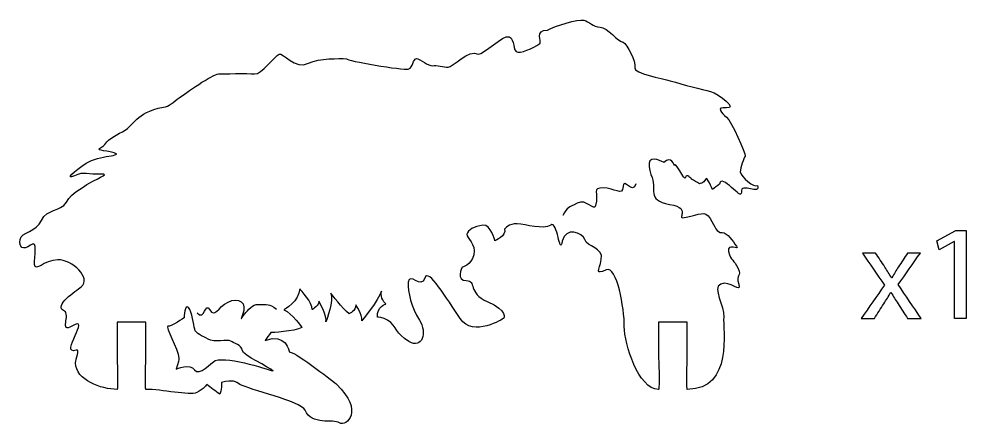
# Model space of a CAD drawing. Extents: x 0 to 850, y 0 to 700.
# Drawn here: x 129.6 to 228.5, y 417.6 to 460.2 of the extents above; entities that cross this region are included whole.
import ezdxf

# ---------------------------------------------------------------- set-up
doc = ezdxf.new("R2010")
doc.units = 0
doc.header["$MEASUREMENT"] = 0
doc.layers.add('DEFAULT', color=7, linetype='CONTINUOUS')

msp = doc.modelspace()

# ---------------------------------------------------------------- linework, layer by layer
at = {"layer": 'DEFAULT', "color": 7}
msp.add_lwpolyline([(227.336, 436.977), (227.308, 436.977), (225.714, 436.117), (225.474, 437.062), (227.477, 438.134), (228.536, 438.134), (228.536, 428.964), (227.336, 428.964)], close=True, dxfattribs=at)
at = {"layer": 'DEFAULT', "color": 1}
for points, knots in [([(206.739, 442.852), (206.435, 442.513), (204.982, 443.769), (204.943, 444.249), (204.901, 444.729), (205.345, 445.653), (205.44, 445.917), (205.539, 446.182), (203.997, 449.551), (203.5, 449.964), (203.006, 450.373), (202.279, 451.075), (203.514, 450.948), (204.745, 450.821), (202.713, 452.398), (201.821, 452.645), (200.928, 452.895), (198.992, 453.35), (197.63, 453.767), (196.783, 454.028), (193.785, 454.493), (193.922, 455.139), (194.06, 455.788), (193.114, 457.612), (192.691, 457.809), (192.204, 457.831), (191.04, 459.341), (190.289, 459.369), (189.544, 459.4), (189.174, 459.944), (188.581, 460.085), (187.988, 460.223), (185.568, 459.517), (184.782, 459.058), (183.48, 459.058), (184.171, 457.841), (184.016, 457.676), (183.861, 457.513), (182.288, 456.656), (181.695, 456.741), (181.102, 456.825), (181.434, 458.12), (180.781, 458.363), (180.132, 458.61), (178.153, 456.48), (177.56, 456.564), (176.601, 457.093), (174.84, 455.178), (174.414, 455.188), (173.987, 455.203), (173.175, 455.439), (172.777, 455.343), (172.378, 455.248), (171.468, 456.099), (171.094, 456.088), (170.72, 456.074), (170.805, 455.114), (170.251, 454.987), (169.693, 454.86), (163.767, 455.852), (163.781, 456.077), (162.973, 456.077), (161.008, 456.162), (159.819, 455.598), (158.387, 454.92), (157.187, 456.73), (156.746, 456.554), (156.313, 456.377), (154.884, 454.402), (154.185, 454.486), (153.49, 454.568), (150.827, 454.483), (150.418, 454.483), (149.828, 454.515), (146.883, 452.384), (146.311, 451.988), (145.736, 451.594), (145.221, 451.043), (144.66, 451.022), (141.577, 450.405), (141.827, 449.149), (140.085, 448.285), (138.342, 447.417), (138.921, 447.251), (138.176, 446.835), (137.428, 446.422), (138.423, 446.588), (139.503, 446.253), (140.582, 445.921), (137.926, 446.006), (136.599, 445.177), (135.269, 444.344), (134.356, 443.37), (135.354, 443.857), (136.349, 444.344), (136.843, 443.956), (138.092, 444.027), (139.337, 444.097), (137.33, 443.43), (136.673, 442.933), (136.017, 442.436), (135.188, 442.189), (134.521, 441.109), (133.858, 440.03), (132.489, 440.439), (131.932, 439.197), (131.378, 437.959), (129.812, 438.015), (129.688, 437.207), (129.561, 436.396), (129.935, 436.001), (130.775, 436.625), (131.618, 437.25), (131.117, 435.376), (131.181, 434.579), (131.244, 433.782), (132.137, 435.013), (133.622, 435.08), (135.104, 435.151), (137.217, 433.157), (136.049, 432.247), (135.576, 431.877), (133.089, 430.272), (134.306, 429.732), (134.969, 429.436), (133.784, 427.368), (135.086, 428.152), (137.259, 429.457), (133.682, 425.061), (135.548, 425.64), (135.982, 425.774), (135.463, 424.733), (135.477, 424.331), (135.527, 422.504), (138.141, 421.562), (139.824, 421.562), (139.873, 421.562), (139.873, 422.345), (139.873, 423.311), (139.873, 423.901), (139.824, 424.095), (139.824, 425.061), (139.824, 426.229), (139.824, 427.397), (139.824, 428.564), (140.824, 428.564), (141.825, 428.564), (142.826, 428.564), (142.826, 427.397), (142.826, 426.229), (142.826, 425.061), (142.826, 424.095), (142.773, 423.901), (142.773, 423.311), (142.773, 422.345), (142.773, 421.562), (142.826, 421.562), (144.445, 421.562), (147.408, 420.881), (148.146, 421.227), (148.879, 421.576), (149.183, 422.066), (149.183, 422.066), (149.64, 421.726), (150.098, 421.386), (150.555, 421.047), (150.756, 421.375), (150.739, 422.285), (150.739, 422.285), (151.92, 422.592), (152.241, 422.348), (152.658, 422.084), (153.533, 421.526), (159.047, 420.341), (159.456, 419.374), (160.14, 417.755), (162.384, 418.503), (163.068, 418.066), (163.753, 417.628), (165.703, 419.262), (162.737, 422.119), (162.737, 422.119), (158.69, 425.343), (157.805, 425.474), (157.805, 425.474), (157.491, 427.548), (155.275, 426.666), (155.48, 426.942), (155.685, 427.217), (155.889, 427.492), (155.889, 427.492), (158.373, 427.577), (159.117, 428.007), (159.117, 428.007), (158.143, 429.496), (157.247, 429.863), (157.247, 429.863), (158.898, 430.794), (158.898, 432.039), (158.972, 431.965), (160.267, 430.593), (160.214, 429.891), (160.214, 429.891), (161.001, 430.349), (160.906, 430.769), (160.906, 430.769), (161.83, 429.136), (161.632, 428.61), (161.714, 428.811), (162.49, 430.801), (162.162, 431.591), (162.232, 431.496), (163.361, 429.975), (164.081, 429.46), (164.081, 429.46), (164.793, 429.728), (164.769, 430.371), (164.769, 430.371), (165.446, 429.393), (165.389, 428.727), (165.389, 428.727), (167.178, 430.861), (167.432, 431.82), (167.4, 431.644), (167.326, 431.009), (167.894, 430.483), (167.894, 430.483), (166.981, 430.215), (167.019, 429.093), (167.019, 429.093), (167.626, 429.093), (168.074, 428.787), (169.101, 428.085), (168.921, 427.382), (170.321, 426.553), (171.722, 425.724), (172.24, 427.467), (171.408, 428.794), (170.579, 430.124), (170.166, 431.7), (170.247, 432.766), (170.332, 433.835), (171.637, 431.976), (171.969, 433.157), (172.3, 434.339), (174.272, 431.02), (175.655, 428.963), (177.038, 426.91), (180.21, 428.963), (180.21, 428.963), (180.21, 428.963), (180.707, 429.792), (178.548, 430.706), (176.389, 431.623), (177.43, 432.928), (176.308, 432.918), (175.186, 432.907), (175.856, 434.29), (175.856, 434.29), (175.856, 434.29), (176.809, 434.487), (177.091, 435.616), (177.377, 436.752), (176.311, 437.356), (176.379, 437.758), (176.442, 438.163), (177.151, 438.587), (178.03, 438.7), (178.904, 438.809), (179.296, 437.059), (179.296, 437.059), (179.296, 437.059), (180.527, 437.585), (180.316, 438.297), (180.316, 438.297), (180.749, 438.883), (181.631, 438.83), (182.517, 438.777), (184.383, 438.202), (185.127, 438.71), (185.872, 439.218), (186.02, 435.436), (186.344, 437.013), (186.673, 438.59), (188.486, 437.931), (188.694, 437.186), (188.902, 436.442), (190.666, 436.347), (190.419, 435.129), (190.169, 433.909), (189.752, 433.524), (190.916, 434.025), (192.077, 434.523), (192.825, 429.958), (192.825, 428.13), (192.825, 426.303), (194.286, 421.562), (196.406, 421.562), (196.455, 421.562), (196.455, 422.345), (196.455, 423.311), (196.455, 423.901), (196.406, 424.095), (196.406, 425.061), (196.406, 426.229), (196.406, 427.397), (196.406, 428.564), (197.406, 428.564), (198.407, 428.564), (199.408, 428.564), (199.408, 427.397), (199.408, 426.229), (199.408, 425.061), (199.408, 424.095), (199.355, 423.901), (199.355, 423.311), (199.355, 422.345), (199.355, 421.562), (199.408, 421.562), (204.262, 421.562), (203.084, 427.887), (203.207, 429.093), (203.331, 430.3), (201.962, 432.12), (202.897, 432.554), (203.828, 432.992), (205.151, 431.45), (204.777, 432.537), (204.403, 433.623), (205.151, 433.256), (204.717, 434.191), (204.28, 435.122), (203.969, 434.935), (203.719, 435.934), (203.472, 436.929), (204.964, 435.994), (204.544, 436.505), (204.121, 437.02), (203.659, 437.923), (203.034, 437.923), (202.414, 437.923), (202.35, 438.484), (201.789, 439.395), (201.228, 440.301), (200.671, 439.793), (199.298, 439.518), (197.93, 439.243), (200.11, 440.414), (197.556, 440.873), (195.005, 441.328), (196.353, 442.418), (195.608, 443.974), (195.361, 444.552), (195.418, 445.184), (195.418, 445.184), (195.496, 446.034), (196.967, 445.251), (196.967, 445.251), (197.686, 446.023), (198.074, 444.912), (198.074, 444.912), (198.074, 445.558), (199.175, 443.19), (199.228, 443.67), (199.277, 444.157), (199.859, 443.504), (199.859, 443.504), (200.133, 443.346), (200.407, 443.187), (200.681, 443.028), (200.681, 443.028), (201.161, 443.046), (201.306, 443.476), (201.45, 443.91), (202.04, 442.436), (202.04, 442.436), (202.282, 442.622), (202.524, 442.809), (202.766, 442.996), (202.95, 444.228), (205.162, 441.109), (205.052, 442.153), (204.939, 443.201), (207.155, 441.772), (206.739, 442.852)], [1, 1, 1, 1, 2, 2, 2, 3, 3, 3, 4, 4, 4, 5, 5, 5, 6, 6, 6, 7, 7, 7, 8, 8, 8, 9, 9, 9, 10, 10, 10, 11, 11, 11, 12, 12, 12, 13, 13, 13, 14, 14, 14, 15, 15, 15, 16, 16, 16, 17, 17, 17, 18, 18, 18, 19, 19, 19, 20, 20, 20, 21, 21, 21, 22, 22, 22, 23, 23, 23, 24, 24, 24, 25, 25, 25, 26, 26, 26, 27, 27, 27, 28, 28, 28, 29, 29, 29, 30, 30, 30, 31, 31, 31, 32, 32, 32, 33, 33, 33, 34, 34, 34, 35, 35, 35, 36, 36, 36, 37, 37, 37, 38, 38, 38, 39, 39, 39, 40, 40, 40, 41, 41, 41, 42, 42, 42, 43, 43, 43, 44, 44, 44, 45, 45, 45, 46, 46, 46, 47, 47, 47, 48, 48, 48, 57.93, 57.93, 57.93, 66.44, 66.44, 66.44, 76.37, 76.37, 76.37, 77.37, 77.37, 77.37, 78.37, 78.37, 78.37, 79.37, 79.37, 79.37, 80.37, 80.37, 80.37, 85.21605, 85.21605, 85.21605, 86.21605, 86.21605, 86.21605, 87.21605, 87.21605, 87.21605, 88.21605, 88.21605, 88.21605, 89.21605, 89.21605, 89.21605, 90.21605, 90.21605, 90.21605, 91.21605, 91.21605, 91.21605, 92.21605, 92.21605, 92.21605, 95.132075, 95.132075, 95.132075, 96.132075, 96.132075, 96.132075, 97.132075, 97.132075, 97.132075, 98.132075, 98.132075, 98.132075, 99.132075, 99.132075, 99.132075, 100.132075, 100.132075, 100.132075, 101.132075, 101.132075, 101.132075, 102.132075, 102.132075, 102.132075, 103.132075, 103.132075, 103.132075, 104.132075, 104.132075, 104.132075, 105.132075, 105.132075, 105.132075, 106.132075, 106.132075, 106.132075, 107.132075, 107.132075, 107.132075, 108.132075, 108.132075, 108.132075, 109.132075, 109.132075, 109.132075, 110.132075, 110.132075, 110.132075, 111.132075, 111.132075, 111.132075, 112.132075, 112.132075, 112.132075, 113.132075, 113.132075, 113.132075, 114.132075, 114.132075, 114.132075, 115.132075, 115.132075, 115.132075, 116.132075, 116.132075, 116.132075, 117.132075, 117.132075, 117.132075, 118.132075, 118.132075, 118.132075, 119.132075, 119.132075, 119.132075, 120.132075, 120.132075, 120.132075, 121.132075, 121.132075, 121.132075, 122.132075, 122.132075, 122.132075, 123.132075, 123.132075, 123.132075, 124.132075, 124.132075, 124.132075, 125.132075, 125.132075, 125.132075, 126.132075, 126.132075, 126.132075, 127.132075, 127.132075, 127.132075, 128.132075, 128.132075, 128.132075, 129.132075, 129.132075, 129.132075, 130.132075, 130.132075, 130.132075, 131.132075, 131.132075, 131.132075, 132.132075, 132.132075, 132.132075, 133.132075, 133.132075, 133.132075, 143.062075, 143.062075, 143.062075, 151.572075, 151.572075, 151.572075, 161.502075, 161.502075, 161.502075, 162.502075, 162.502075, 162.502075, 163.502075, 163.502075, 163.502075, 164.502075, 164.502075, 164.502075, 165.502075, 165.502075, 165.502075, 166.502075, 166.502075, 166.502075, 167.502075, 167.502075, 167.502075, 168.502075, 168.502075, 168.502075, 169.502075, 169.502075, 169.502075, 170.502075, 170.502075, 170.502075, 171.502075, 171.502075, 171.502075, 172.502075, 172.502075, 172.502075, 173.502075, 173.502075, 173.502075, 174.502075, 174.502075, 174.502075, 175.502075, 175.502075, 175.502075, 176.502075, 176.502075, 176.502075, 177.502075, 177.502075, 177.502075, 178.502075, 178.502075, 178.502075, 179.502075, 179.502075, 179.502075, 182.194917, 182.194917, 182.194917, 183.194917, 183.194917, 183.194917, 184.194917, 184.194917, 184.194917, 186.797166, 186.797166, 186.797166, 187.797166, 187.797166, 187.797166, 188.797166, 188.797166, 188.797166, 188.797166]), ([(156.136, 423.47), (156.136, 423.47), (151.476, 425.061), (150.075, 424.56), (149.663, 424.412), (148.382, 422.853), (147.916, 423.597), (147.447, 424.345), (145.994, 423.661), (145.994, 423.661), (146.251, 424.31), (146.258, 424.772), (146.258, 424.772), (146.22, 425.851), (144.773, 428.169), (145.133, 428.141), (145.496, 428.113), (146.826, 429.041), (146.826, 429.041), (146.826, 429.041), (146.893, 430.568), (147.271, 430.102), (147.648, 429.633), (147.832, 428.307), (147.931, 427.827), (148.026, 427.351), (148.714, 427.171), (149.331, 426.793), (149.945, 426.416), (151.367, 426.818), (151.695, 426.589), (152.023, 426.359), (152.838, 426.204), (152.898, 425.647), (152.958, 425.086), (155.681, 423.932), (156.136, 423.47)], [1, 1, 1, 1, 2, 2, 2, 3, 3, 3, 4, 4, 4, 5, 5, 5, 6, 6, 6, 7, 7, 7, 8, 8, 8, 9, 9, 9, 10, 10, 10, 11, 11, 11, 12, 12, 12, 13, 13, 13, 13])]:
    msp.add_open_spline(points, degree=3, knots=knots, dxfattribs=at)
at = {"layer": 'DEFAULT', "color": 7}
for points, knots in [([(194.028, 443.005), (193.682, 441.82), (192.736, 443.76), (192.689, 442.721), (192.641, 441.682), (191.803, 442.588), (190.612, 442.597), (189.421, 442.605), (190.149, 442.102), (189.827, 440.736), (189.675, 440.091), (188.844, 441.514), (187.897, 440.996), (186.95, 440.477), (186.892, 440.66), (186.403, 439.703)], [0, 0, 0, 0, 1, 1, 1, 2, 2, 2, 3, 3, 3, 4, 4, 4, 5, 5, 5, 5]), ([(219.082, 435.792), (219.406, 435.303), (219.731, 434.814), (220.055, 434.325), (220.309, 433.944), (220.521, 433.592), (220.747, 433.211), (220.761, 433.211), (220.775, 433.211), (220.789, 433.211), (221.015, 433.62), (221.24, 433.972), (221.466, 434.339), (221.786, 434.823), (222.106, 435.308), (222.426, 435.792), (222.873, 435.792), (223.319, 435.792), (223.766, 435.792), (222.99, 434.692), (222.214, 433.591), (221.438, 432.491), (222.238, 431.315), (223.037, 430.14), (223.837, 428.964), (223.366, 428.964), (222.896, 428.964), (222.426, 428.964), (222.092, 429.476), (221.758, 429.989), (221.424, 430.502), (221.156, 430.897), (220.93, 431.277), (220.69, 431.687), (220.681, 431.687), (220.671, 431.687), (220.662, 431.687), (220.436, 431.263), (220.196, 430.911), (219.942, 430.502), (219.613, 429.989), (219.284, 429.476), (218.955, 428.964), (218.499, 428.964), (218.043, 428.964), (217.587, 428.964), (218.395, 430.125), (219.204, 431.287), (220.013, 432.448), (219.242, 433.563), (218.471, 434.678), (217.699, 435.792), (218.16, 435.792), (218.621, 435.792), (219.082, 435.792)], [0, 0, 0, 0, 4.990928, 4.990928, 4.990928, 5.990928, 5.990928, 5.990928, 6.110928, 6.110928, 6.110928, 7.110928, 7.110928, 7.110928, 12.046975, 12.046975, 12.046975, 15.844975, 15.844975, 15.844975, 27.295118, 27.295118, 27.295118, 39.385875, 39.385875, 39.385875, 43.384875, 43.384875, 43.384875, 48.58742, 48.58742, 48.58742, 49.58742, 49.58742, 49.58742, 49.66742, 49.66742, 49.66742, 50.66742, 50.66742, 50.66742, 55.847699, 55.847699, 55.847699, 59.726699, 59.726699, 59.726699, 71.763134, 71.763134, 71.763134, 83.290711, 83.290711, 83.290711, 87.210711, 87.210711, 87.210711, 87.210711]), ([(148.169, 429.543), (148.999, 428.63), (148.999, 430.788), (149.497, 429.875), (149.995, 428.962), (150.351, 430.144), (151.418, 430.674), (152.486, 431.203), (153.476, 430.642), (152.94, 429.345), (152.403, 428.049), (153.482, 430.475), (154.561, 430.424), (155.64, 430.373), (155.611, 430.563), (156.47, 429.918)], [0, 0, 0, 0, 1, 1, 1, 2, 2, 2, 3, 3, 3, 4, 4, 4, 5, 5, 5, 5])]:
    msp.add_open_spline(points, degree=3, knots=knots, dxfattribs=at)

doc.saveas('drawing.dxf')
